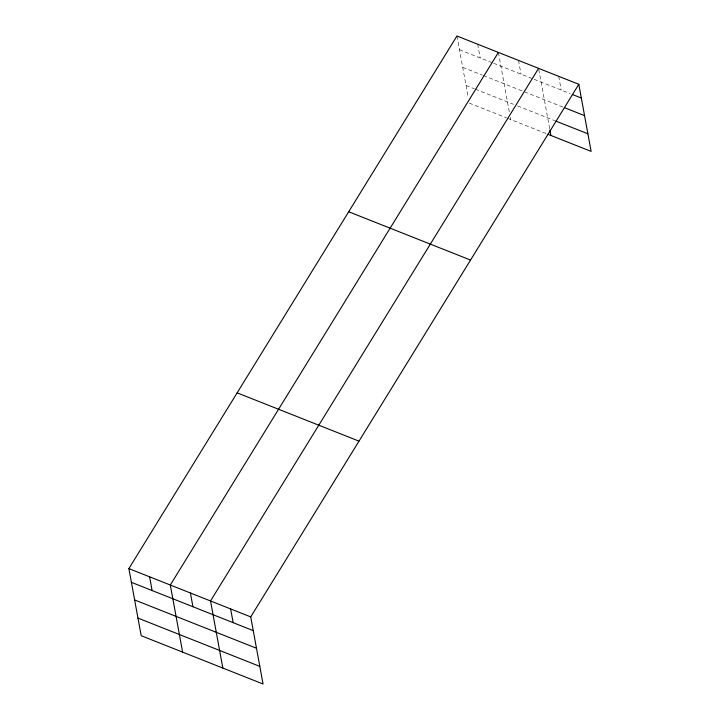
<?xml version="1.0" encoding="UTF-8"?>
<svg xmlns="http://www.w3.org/2000/svg" width="720" height="720" viewBox="0 0 720 720"><rect width="100%" height="100%" fill="white"/><g stroke="black" fill="none" stroke-linecap="round" stroke-linejoin="round"><path stroke-width="0.54" stroke-dasharray="3.6 2.7" d="M459.477 49.743L492.615 62.874M493.65 63.288L533.07 78.912M534.078 79.308L570.267 93.654M462.708 67.356L482.382 75.15M483.417 75.564L563.445 107.28M466.038 85.5L474.318 88.776M475.362 89.19L513.495 104.31M517.518 105.903L554.715 120.645M469.269 103.104L506.556 117.882M507.591 118.296L545.886 133.47M558.702 76.329L561.222 90.072M538.785 69.417L549.693 128.862M518.49 60.39L521.01 74.133M498.384 52.425L509.49 112.923M510.291 117.324L510.696 119.529M477.666 44.208L480.186 57.951M456.948 36L468.261 97.605"/><path stroke-width="1.08" d="M578.808 84.294L250.731 616.896L263.052 684L141.192 635.706L128.88 568.602L456.948 36L578.808 84.294L591.12 151.398L547.893 134.271M498.384 52.425L170.307 585.018L182.628 652.122M538.596 68.355L210.519 600.957L222.84 668.061M572.283 94.455L581.328 98.037M564.453 107.676L584.559 115.65M555.723 121.041L587.889 133.794M348.687 211.761L470.538 260.055M237.141 392.841L358.992 441.135M128.88 568.602L250.731 616.896M131.4 582.336L253.251 630.639M134.631 599.949L256.482 648.243M137.961 618.093L259.812 666.387M549.9 129.96L550.908 135.468M230.625 608.922L233.145 622.665M190.413 592.992L192.933 606.726M149.598 576.81L152.118 590.553"/></g></svg>
